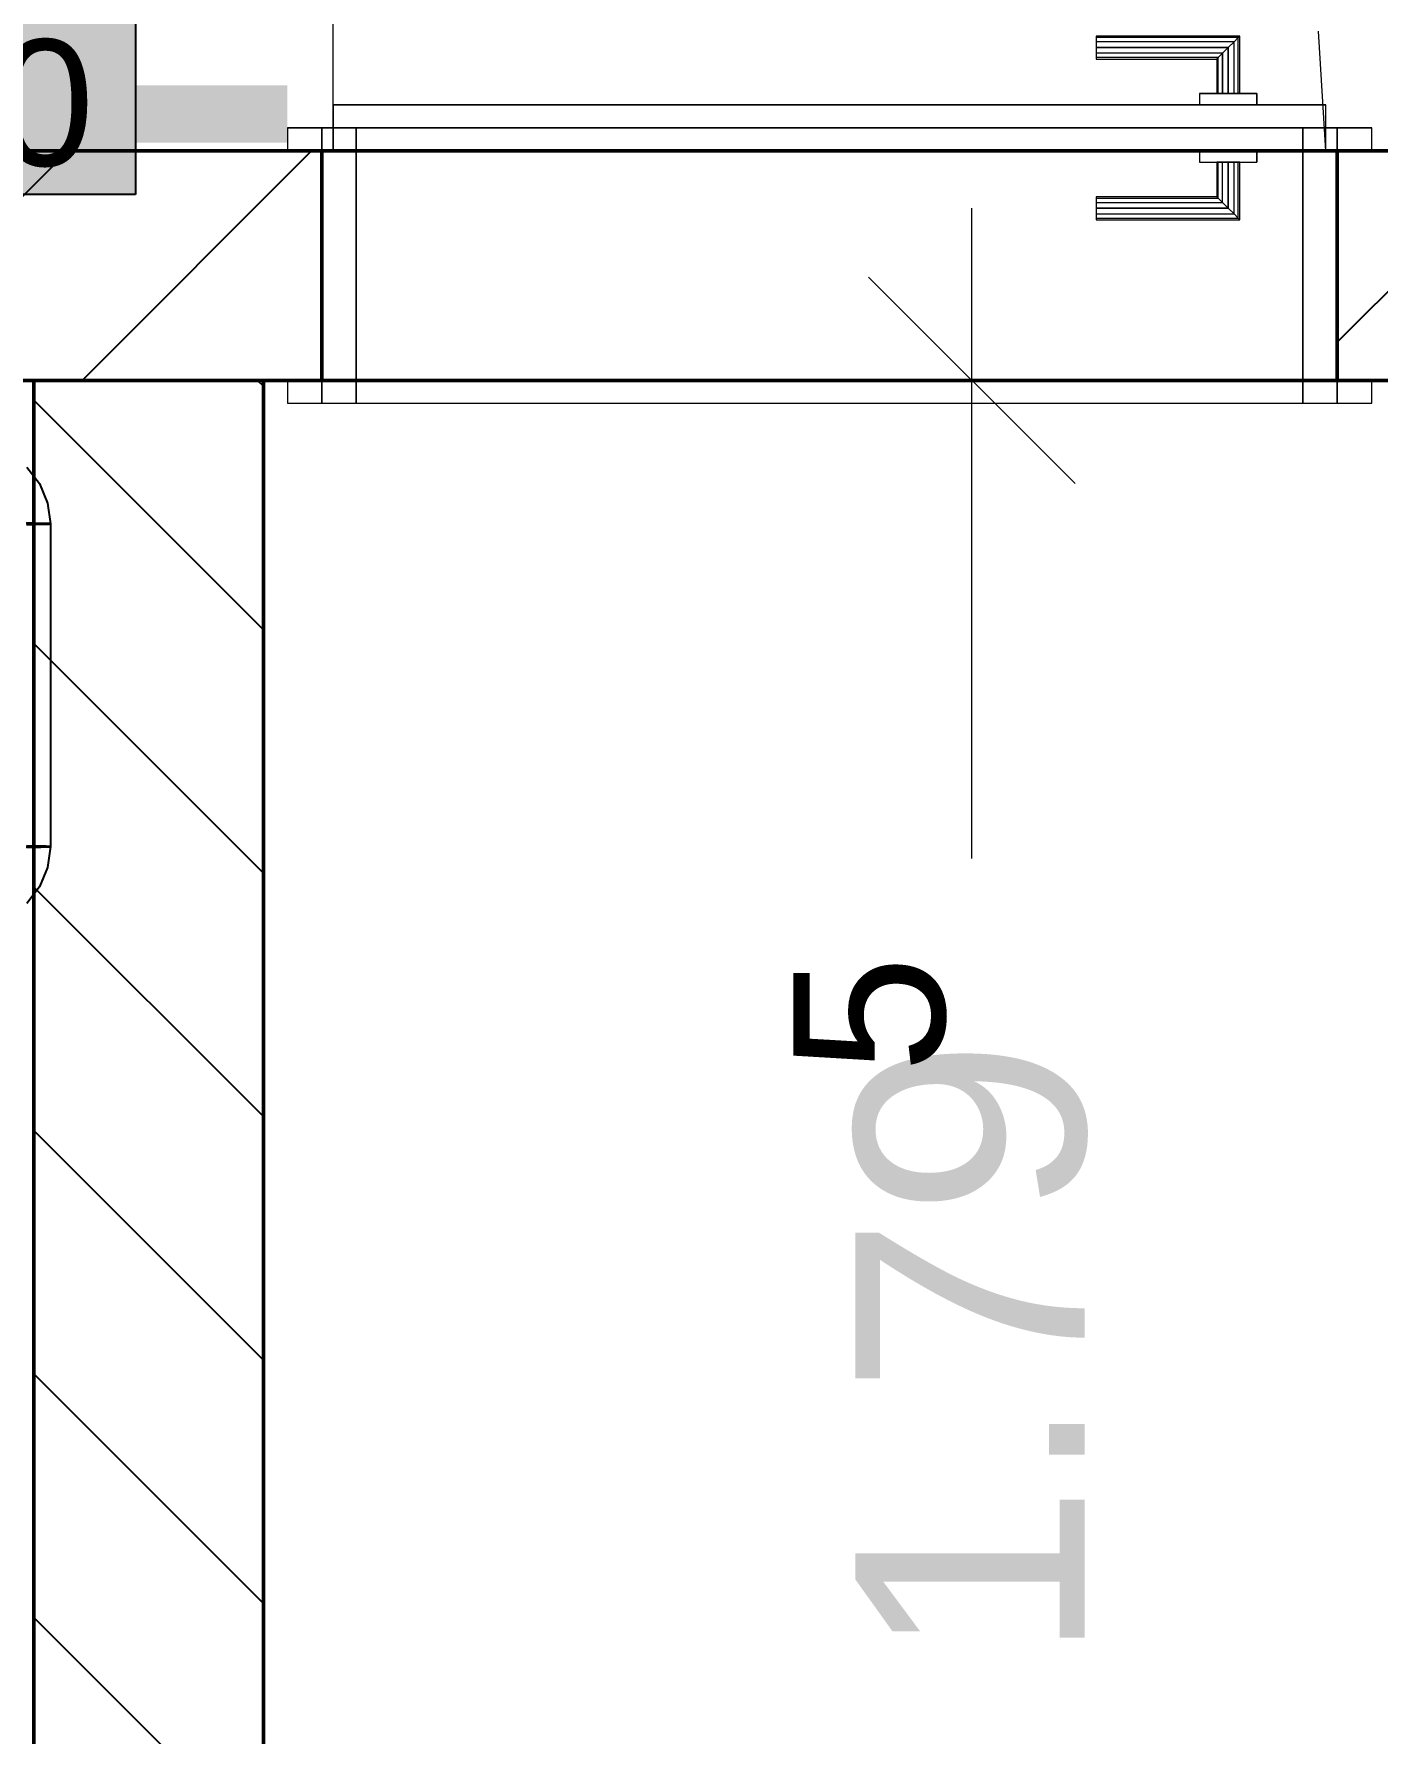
# Model space of a CAD drawing. Extents: x 0 to 756, y -25 to 420.
# Drawn here: x 192.61 to 216.01, y 235.99 to 265.61 of the extents above; entities that cross this region are included whole.
import ezdxf

# ---------------------------------------------------------------- set-up
doc = ezdxf.new("R2010")
doc.units = 0
doc.layers.get('0').update_dxf_attribs({"lineweight": 25})
doc.layers.get('DEFPOINTS').update_dxf_attribs({"lineweight": 25})
for name, color, linetype, lineweight in [('A_Innenwand', 7, 'Continuous', 25), ('A_Tuer', 7, 'Continuous', 25), ('Standard', 7, 'Continuous', 25), ('T_R', 7, 'Continuous', 13), ('T_R_2D', 7, 'Continuous', 13), ('WAND_HOLZ_NICHT_TRAGEND', 7, 'Continuous', 13), ('X_Text', 7, 'Continuous', 25)]:
    doc.layers.add(name, color=color, linetype=linetype, lineweight=lineweight)
doc.layers.add('H_Heizung', color=1, linetype='Continuous', lineweight=25, true_color=0xff0000)
doc.layers.add('S_Schmutzwasser', color=7, linetype='Continuous', lineweight=35, true_color=0x808040)
doc.styles.get("Standard").update_dxf_attribs({"font": 'arial.ttf'})

# ---------------------------------------------------------------- blocks, each defined once
blk = doc.blocks.new('Referenz-A0T78P30OY')
at = {"layer": 'DEFPOINTS', "color": 0, "linetype": 'Continuous', "lineweight": 18, "ltscale": 0.18}
for p, q in [((197.623, 259.578), (197.623, 259.578)), ((197.623, 259.578), (197.623, 259.578)), ((215.323, 259.578), (215.323, 259.578)), ((215.323, 259.578), (215.323, 259.578))]:
    blk.add_line(p, q, dxfattribs=at)
at = {"layer": 'Standard', "color": 0, "lineweight": 18}
for p, q in [((208.952, 253.578), (208.952, 262.578)), ((210.752, 257.778), (207.152, 261.378)), ((211.952, 259.578), (205.952, 259.578)), ((208.952, 251.246), (208.952, 259.578))]:
    blk.add_line(p, q, dxfattribs=at)
at = {"layer": 'T_R', "color": 0, "linetype": 'Continuous', "ltscale": 0.13}
for p, q in [((213.623, 265.578), (211.123, 265.578)), ((211.123, 265.578), (211.123, 265.551)), ((211.123, 265.578), (211.123, 265.551)), ((213.596, 265.551), (211.123, 265.551)), ((211.123, 265.551), (211.123, 265.478)), ((211.123, 265.551), (211.123, 265.478)), ((213.596, 265.551), (211.123, 265.551)), ((213.523, 265.478), (211.123, 265.478)), ((211.123, 265.478), (211.123, 265.378)), ((211.123, 265.478), (211.123, 265.378)), ((213.523, 265.478), (211.123, 265.478)), ((213.523, 265.478), (213.423, 265.378)), ((213.423, 265.378), (213.523, 265.478)), ((213.596, 265.551), (213.523, 265.478)), ((213.523, 265.478), (213.596, 265.551)), ((213.523, 264.578), (213.523, 265.478)), ((213.523, 264.578), (213.523, 265.478)), ((213.623, 265.578), (213.596, 265.551)), ((213.596, 265.551), (213.623, 265.578)), ((213.596, 264.578), (213.596, 265.551)), ((213.596, 264.578), (213.596, 265.551)), ((213.623, 264.578), (213.623, 265.578)), ((211.123, 265.378), (213.423, 265.378)), ((211.123, 265.378), (211.123, 265.278)), ((211.123, 265.378), (211.123, 265.278)), ((213.423, 265.378), (211.123, 265.378)), ((213.323, 265.278), (211.123, 265.278)), ((211.123, 265.278), (211.123, 265.205)), ((211.123, 265.278), (211.123, 265.205)), ((213.323, 265.278), (211.123, 265.278)), ((213.249, 265.205), (211.123, 265.205)), ((211.123, 265.205), (211.123, 265.178)), ((211.123, 265.205), (211.123, 265.178)), ((213.249, 265.205), (211.123, 265.205)), ((211.123, 265.178), (213.223, 265.178)), ((213.249, 265.205), (213.223, 265.178)), ((213.223, 265.178), (213.249, 265.205)), ((213.223, 265.178), (213.223, 264.578)), ((213.323, 265.278), (213.249, 265.205)), ((213.249, 265.205), (213.323, 265.278)), ((213.249, 264.578), (213.249, 265.205)), ((213.249, 264.578), (213.249, 265.205)), ((213.423, 265.378), (213.323, 265.278)), ((213.323, 265.278), (213.423, 265.378)), ((213.323, 265.278), (213.323, 264.578)), ((213.323, 264.578), (213.323, 265.278)), ((213.423, 265.378), (213.423, 264.578)), ((213.423, 264.578), (213.423, 265.378)), ((212.923, 264.578), (212.923, 264.378)), ((213.923, 264.578), (212.923, 264.578)), ((212.923, 264.578), (212.923, 264.578)), ((212.923, 264.578), (212.923, 264.378)), ((212.923, 264.578), (213.923, 264.578)), ((213.223, 264.578), (213.249, 264.578)), ((213.223, 264.578), (213.249, 264.578)), ((213.249, 264.578), (213.323, 264.578)), ((213.249, 264.578), (213.323, 264.578)), ((213.323, 264.578), (213.423, 264.578)), ((213.323, 264.578), (213.423, 264.578)), ((213.423, 264.578), (213.523, 264.578)), ((213.423, 264.578), (213.523, 264.578)), ((213.523, 264.578), (213.596, 264.578)), ((213.523, 264.578), (213.596, 264.578)), ((213.596, 264.578), (213.623, 264.578)), ((213.596, 264.578), (213.623, 264.578)), ((213.923, 264.378), (213.923, 264.578)), ((213.923, 264.578), (213.923, 264.378)), ((213.923, 264.578), (213.923, 264.578)), ((197.823, 264.378), (197.823, 263.578)), ((215.123, 264.378), (197.823, 264.378)), ((197.823, 263.578), (197.823, 264.378)), ((197.823, 264.378), (215.123, 264.378)), ((197.823, 264.378), (197.823, 264.378)), ((212.923, 264.378), (213.923, 264.378)), ((212.923, 264.378), (213.923, 264.378)), ((212.923, 264.378), (212.923, 264.378)), ((213.923, 264.378), (213.923, 264.378)), ((215.123, 263.578), (215.123, 264.378)), ((215.123, 263.578), (215.123, 264.378)), ((215.123, 264.378), (215.123, 264.378)), ((197.623, 263.978), (197.023, 263.978)), ((197.023, 263.978), (197.023, 263.578)), ((197.023, 263.978), (197.023, 263.978)), ((197.023, 263.978), (197.023, 263.578)), ((197.023, 263.978), (197.623, 263.978)), ((197.623, 263.978), (197.623, 259.178)), ((198.223, 263.978), (197.623, 263.978)), ((197.623, 259.178), (197.623, 263.978)), ((197.623, 263.978), (198.223, 263.978)), ((197.623, 263.978), (197.623, 263.978)), ((197.623, 263.578), (197.623, 263.978)), ((197.623, 263.978), (197.623, 263.578)), ((197.623, 263.978), (197.623, 263.978)), ((197.623, 263.978), (197.623, 263.578)), ((215.323, 263.978), (197.623, 263.978)), ((197.623, 263.578), (197.623, 263.978)), ((197.623, 263.978), (215.323, 263.978)), ((197.623, 263.978), (197.623, 263.978)), ((198.223, 259.178), (198.223, 263.978)), ((198.223, 259.178), (198.223, 263.978)), ((198.223, 263.978), (198.223, 263.978)), ((198.223, 263.978), (198.223, 259.178)), ((214.723, 263.978), (198.223, 263.978)), ((198.223, 259.178), (198.223, 263.978)), ((198.223, 263.978), (214.723, 263.978)), ((198.223, 263.978), (198.223, 263.978)), ((214.723, 263.978), (214.723, 259.178)), ((215.323, 263.978), (214.723, 263.978)), ((214.723, 259.178), (214.723, 263.978)), ((214.723, 263.978), (215.323, 263.978)), ((214.723, 263.978), (214.723, 263.978)), ((214.723, 259.178), (214.723, 263.978)), ((214.723, 259.178), (214.723, 263.978)), ((214.723, 263.978), (214.723, 263.978)), ((215.323, 259.178), (215.323, 263.978)), ((215.323, 259.178), (215.323, 263.978)), ((215.323, 263.978), (215.323, 263.978)), ((215.323, 263.978), (215.323, 263.578)), ((215.923, 263.978), (215.323, 263.978)), ((215.323, 263.578), (215.323, 263.978)), ((215.323, 263.978), (215.923, 263.978)), ((215.323, 263.978), (215.323, 263.978)), ((215.323, 263.578), (215.323, 263.978)), ((215.323, 263.578), (215.323, 263.978)), ((215.323, 263.978), (215.323, 263.978)), ((215.923, 263.578), (215.923, 263.978)), ((215.923, 263.578), (215.923, 263.978)), ((215.923, 263.978), (215.923, 263.978)), ((197.023, 263.578), (197.623, 263.578)), ((197.023, 263.578), (197.023, 263.578)), ((197.023, 263.578), (197.623, 263.578)), ((197.623, 263.578), (197.823, 263.578)), ((197.623, 263.578), (197.623, 263.578)), ((197.623, 263.578), (215.323, 263.578)), ((197.623, 263.578), (215.323, 263.578)), ((197.623, 263.578), (197.623, 263.578)), ((197.823, 263.578), (215.123, 263.578)), ((197.823, 263.578), (215.123, 263.578)), ((197.823, 263.578), (197.823, 263.578)), ((212.923, 263.578), (212.923, 263.378)), ((213.923, 263.578), (212.923, 263.578)), ((212.923, 263.578), (212.923, 263.578)), ((213.923, 263.578), (212.923, 263.578)), ((212.923, 263.578), (212.923, 263.378)), ((213.923, 263.378), (213.923, 263.578)), ((213.923, 263.578), (213.923, 263.578)), ((213.923, 263.578), (213.923, 263.378)), ((215.123, 263.578), (215.323, 263.578)), ((215.123, 263.578), (215.123, 263.578)), ((215.323, 263.578), (215.923, 263.578)), ((215.323, 263.578), (215.923, 263.578)), ((215.323, 263.578), (215.323, 263.578)), ((215.323, 263.578), (215.323, 263.578)), ((215.923, 263.578), (215.923, 263.578)), ((212.923, 263.378), (213.923, 263.378)), ((212.923, 263.378), (212.923, 263.378)), ((212.923, 263.378), (213.923, 263.378)), ((213.223, 263.378), (213.223, 262.778)), ((213.249, 263.378), (213.223, 263.378)), ((213.223, 263.378), (213.249, 263.378)), ((213.249, 262.751), (213.249, 263.378)), ((213.323, 263.378), (213.249, 263.378)), ((213.249, 262.751), (213.249, 263.378)), ((213.249, 263.378), (213.323, 263.378)), ((213.323, 262.678), (213.323, 263.378)), ((213.423, 263.378), (213.323, 263.378)), ((213.323, 262.678), (213.323, 263.378)), ((213.323, 263.378), (213.423, 263.378)), ((213.423, 263.378), (213.423, 262.578)), ((213.523, 263.378), (213.423, 263.378)), ((213.423, 262.578), (213.423, 263.378)), ((213.423, 263.378), (213.523, 263.378)), ((213.523, 262.478), (213.523, 263.378)), ((213.596, 263.378), (213.523, 263.378)), ((213.523, 262.478), (213.523, 263.378)), ((213.523, 263.378), (213.596, 263.378)), ((213.596, 262.405), (213.596, 263.378)), ((213.623, 263.378), (213.596, 263.378)), ((213.596, 262.405), (213.596, 263.378)), ((213.596, 263.378), (213.623, 263.378)), ((213.623, 262.378), (213.623, 263.378)), ((213.923, 263.378), (213.923, 263.378)), ((211.123, 262.778), (211.123, 262.751)), ((213.223, 262.778), (211.123, 262.778)), ((211.123, 262.778), (211.123, 262.751)), ((211.123, 262.751), (213.249, 262.751)), ((211.123, 262.751), (211.123, 262.678)), ((211.123, 262.751), (211.123, 262.678)), ((211.123, 262.751), (213.249, 262.751)), ((211.123, 262.678), (213.323, 262.678)), ((211.123, 262.678), (211.123, 262.578)), ((211.123, 262.678), (211.123, 262.578)), ((211.123, 262.678), (213.323, 262.678)), ((211.123, 262.578), (211.123, 262.478)), ((213.423, 262.578), (211.123, 262.578)), ((211.123, 262.578), (211.123, 262.478)), ((211.123, 262.578), (213.423, 262.578)), ((213.223, 262.778), (213.249, 262.751)), ((213.249, 262.751), (213.223, 262.778)), ((213.249, 262.751), (213.323, 262.678)), ((213.323, 262.678), (213.249, 262.751)), ((213.323, 262.678), (213.423, 262.578)), ((213.423, 262.578), (213.323, 262.678)), ((213.423, 262.578), (213.523, 262.478)), ((213.523, 262.478), (213.423, 262.578)), ((211.123, 262.478), (213.523, 262.478)), ((211.123, 262.478), (211.123, 262.405)), ((211.123, 262.478), (211.123, 262.405)), ((211.123, 262.478), (213.523, 262.478)), ((211.123, 262.405), (213.596, 262.405)), ((211.123, 262.405), (211.123, 262.378)), ((211.123, 262.405), (211.123, 262.378)), ((211.123, 262.405), (213.596, 262.405)), ((211.123, 262.378), (213.623, 262.378)), ((213.523, 262.478), (213.596, 262.405)), ((213.596, 262.405), (213.523, 262.478)), ((213.596, 262.405), (213.623, 262.378)), ((213.623, 262.378), (213.596, 262.405)), ((197.623, 259.578), (197.023, 259.578)), ((197.023, 259.578), (197.023, 259.178)), ((197.023, 259.578), (197.023, 259.578)), ((197.023, 259.578), (197.023, 259.178)), ((197.023, 259.578), (197.623, 259.578)), ((197.623, 259.178), (197.623, 259.578)), ((197.623, 259.578), (197.623, 259.178)), ((197.623, 259.578), (197.623, 259.578)), ((197.623, 259.578), (197.623, 259.178)), ((215.323, 259.578), (197.623, 259.578)), ((197.623, 259.178), (197.623, 259.578)), ((197.623, 259.578), (215.323, 259.578)), ((197.623, 259.578), (197.623, 259.578)), ((215.323, 259.578), (215.323, 259.178)), ((215.923, 259.578), (215.323, 259.578)), ((215.323, 259.178), (215.323, 259.578)), ((215.323, 259.578), (215.923, 259.578)), ((215.323, 259.578), (215.323, 259.578)), ((215.323, 259.178), (215.323, 259.578)), ((215.323, 259.178), (215.323, 259.578)), ((215.323, 259.578), (215.323, 259.578)), ((215.923, 259.178), (215.923, 259.578)), ((215.923, 259.178), (215.923, 259.578)), ((215.923, 259.578), (215.923, 259.578)), ((197.023, 259.178), (197.623, 259.178)), ((197.023, 259.178), (197.023, 259.178)), ((197.023, 259.178), (197.623, 259.178)), ((197.623, 259.178), (198.223, 259.178)), ((197.623, 259.178), (198.223, 259.178)), ((197.623, 259.178), (197.623, 259.178)), ((197.623, 259.178), (197.623, 259.178)), ((197.623, 259.178), (215.323, 259.178)), ((197.623, 259.178), (215.323, 259.178)), ((197.623, 259.178), (197.623, 259.178)), ((198.223, 259.178), (198.223, 259.178)), ((198.223, 259.178), (214.723, 259.178)), ((198.223, 259.178), (214.723, 259.178)), ((198.223, 259.178), (198.223, 259.178)), ((214.723, 259.178), (215.323, 259.178)), ((214.723, 259.178), (215.323, 259.178)), ((214.723, 259.178), (214.723, 259.178)), ((214.723, 259.178), (214.723, 259.178)), ((215.323, 259.178), (215.323, 259.178)), ((215.323, 259.178), (215.923, 259.178)), ((215.323, 259.178), (215.923, 259.178)), ((215.323, 259.178), (215.323, 259.178)), ((215.323, 259.178), (215.323, 259.178)), ((215.923, 259.178), (215.923, 259.178))]:
    blk.add_line(p, q, dxfattribs=at)
at = {"layer": 'T_R_2D', "color": 0, "linetype": 'Continuous', "ltscale": 0.13}
for p, q in [((197.823, 263.578), (197.823, 280.878)), ((215.123, 263.578), (214.997, 265.663))]:
    blk.add_line(p, q, dxfattribs=at)
at = {"layer": 'WAND_HOLZ_NICHT_TRAGEND', "color": 0, "lineweight": 50}
for p, q in [((218.607, 263.578), (125.607, 263.578)), ((125.607, 263.578), (197.623, 263.578)), ((197.623, 263.578), (197.623, 259.578)), ((215.323, 263.578), (197.623, 263.578)), ((197.623, 263.578), (197.623, 263.578)), ((197.623, 259.578), (197.623, 263.578)), ((215.323, 263.578), (215.323, 259.578)), ((215.323, 263.578), (215.323, 263.578)), ((215.323, 259.578), (215.323, 263.578)), ((218.607, 263.578), (215.323, 263.578)), ((125.607, 259.578), (218.607, 259.578)), ((197.623, 259.578), (125.607, 259.578)), ((196.607, 259.578), (192.607, 259.578)), ((192.607, 259.578), (192.607, 121.078)), ((192.607, 259.578), (192.607, 259.578)), ((196.607, 259.578), (192.607, 259.578)), ((192.607, 259.578), (192.607, 212.378)), ((196.607, 121.078), (196.607, 259.578)), ((196.607, 212.378), (196.607, 259.578)), ((196.607, 259.578), (196.607, 259.578)), ((197.623, 259.578), (197.623, 259.578)), ((197.623, 259.578), (215.323, 259.578)), ((215.323, 259.578), (215.323, 259.578)), ((215.323, 259.578), (218.607, 259.578))]:
    blk.add_line(p, q, dxfattribs=at)
at = {"layer": 'Standard', "color": 0, "lineweight": 18, "attachment_point": 1, "rotation": 90}
for s, insert, char_height in [('{\\fArial;5}', (205.84, 247.504), 2.64), ('{\\fArial;1.79}', (206.92, 237.239), 4)]:
    blk.add_mtext(s, dxfattribs=dict(at, insert=insert, char_height=char_height))
blk = doc.blocks.new('Wand-A0T78P48OY', base_point=(125.607, 259.578))
at = {"color": 0, "linetype": 'ByBlock', "lineweight": -2, "ltscale": 0.25}
for p, q in [((125.607, 263.578), (197.623, 263.578)), ((215.323, 263.578), (220.607, 263.578)), ((125.607, 259.578), (192.607, 259.578)), ((196.607, 259.578), (197.623, 259.578)), ((215.323, 259.578), (219.607, 259.578))]:
    blk.add_line(p, q, dxfattribs=at)
at = {"color": 0, "lineweight": -2}
for p, q in [((189.201, 259.578), (193.201, 263.578)), ((193.444, 259.578), (197.444, 263.578)), ((215.323, 260.243), (218.657, 263.578))]:
    blk.add_line(p, q, dxfattribs=at)
blk = doc.blocks.new('Tür-A0T78P4AOY', base_point=(197.623, 259.578))
at = {"color": 0, "linetype": 'ByBlock', "lineweight": -2, "ltscale": 0.25}
for p, q in [((197.623, 259.578), (197.623, 263.578)), ((215.323, 259.578), (215.323, 263.578))]:
    blk.add_line(p, q, dxfattribs=at)
blk = doc.blocks.new('Wand-A0T78P4WOY', base_point=(192.607, 121.078))
at = {"color": 0, "linetype": 'ByBlock', "lineweight": -2, "ltscale": 0.25}
for p, q in [((192.607, 212.378), (192.607, 259.578)), ((196.607, 212.378), (196.607, 259.578))]:
    blk.add_line(p, q, dxfattribs=at)
at = {"color": 0, "lineweight": -2}
for p, q in [((196.607, 259.476), (196.505, 259.578)), ((196.607, 255.233), (192.607, 259.233)), ((196.607, 250.991), (192.607, 254.991)), ((196.607, 246.748), (192.607, 250.748)), ((196.607, 242.505), (192.607, 246.505)), ((196.607, 238.263), (192.607, 242.263)), ((196.607, 234.02), (192.607, 238.02))]:
    blk.add_line(p, q, dxfattribs=at)
blk = doc.blocks.new('Bauteilbeschriftung-A0T78PCMOY', base_point=(179.447, 260.832))
at = {"color": 0, "linetype": 'ByBlock', "lineweight": -2, "ltscale": 0.25}
blk.add_line((184.212, 266.018), (179.447, 260.832), dxfattribs=at)
at = {"color": 0, "lineweight": -2}
for p, q in [((184.212, 266.018), (194.375, 266.018)), ((184.212, 262.818), (184.212, 266.018)), ((194.375, 266.018), (194.375, 262.818)), ((194.375, 262.818), (184.212, 262.818))]:
    blk.add_line(p, q, dxfattribs=at)
at = {"color": 7, "linetype": 'ByBlock', "lineweight": -2, "ltscale": 0.25, "true_color": 0xffffff}
for points in [[(184.212, 262.818), (194.375, 262.818), (184.212, 266.018)], [(194.375, 262.818), (184.212, 266.018), (194.375, 266.018)]]:
    blk.add_solid(points, dxfattribs=at)
at = {"color": 0, "linetype": 'ByBlock', "lineweight": -2, "ltscale": 0.25}
for points in [[(181.095, 262.034), (180.177, 262.034), (180.506, 262.576)], [(179.447, 260.832), (181.095, 262.034), (180.177, 262.034)]]:
    blk.add_solid(points, dxfattribs=at)
at = {"color": 0, "linetype": 'ByBlock', "lineweight": -2, "ltscale": 0.25, "insert": (184.945, 265.518), "char_height": 2.2, "attachment_point": 1}
blk.add_mtext('{\\fArial;DN 90}', dxfattribs=at)
blk = doc.blocks.new('Abwasser Schnellansicht-A0T78PEQOY', base_point=(145.702, 244.288))
at = {"color": 0, "linetype": 'ByBlock', "lineweight": -2, "ltscale": 0.25}
for p, q in [((192.482, 258.068), (192.704, 257.778)), ((192.704, 257.778), (192.844, 257.44)), ((192.844, 257.44), (192.892, 257.078)), ((192.472, 257.089), (192.608, 257.088)), ((192.612, 257.088), (192.477, 257.089)), ((192.477, 257.067), (192.612, 257.068)), ((192.616, 257.068), (192.481, 257.067)), ((192.608, 257.088), (192.724, 257.086)), ((192.728, 257.086), (192.612, 257.088)), ((192.612, 257.068), (192.728, 257.07)), ((192.731, 257.07), (192.616, 257.068)), ((192.724, 257.086), (192.814, 257.084)), ((192.817, 257.084), (192.728, 257.086)), ((192.728, 257.07), (192.817, 257.072)), ((192.819, 257.073), (192.731, 257.07)), ((192.814, 257.084), (192.871, 257.081)), ((192.873, 257.081), (192.817, 257.084)), ((192.817, 257.072), (192.873, 257.075)), ((192.874, 257.075), (192.819, 257.073)), ((192.871, 257.081), (192.892, 257.078)), ((192.892, 257.078), (192.873, 257.081)), ((192.873, 257.075), (192.892, 257.078)), ((192.892, 257.078), (192.874, 257.075)), ((192.892, 257.078), (192.892, 251.453)), ((192.608, 251.443), (192.472, 251.442)), ((192.612, 251.463), (192.477, 251.464)), ((192.477, 251.442), (192.612, 251.443)), ((192.481, 251.464), (192.616, 251.463)), ((192.724, 251.445), (192.608, 251.443)), ((192.728, 251.461), (192.612, 251.463)), ((192.612, 251.443), (192.728, 251.445)), ((192.616, 251.463), (192.731, 251.461)), ((192.814, 251.447), (192.724, 251.445)), ((192.817, 251.458), (192.728, 251.461)), ((192.728, 251.445), (192.817, 251.447)), ((192.731, 251.461), (192.819, 251.458)), ((192.871, 251.45), (192.814, 251.447)), ((192.873, 251.456), (192.817, 251.458)), ((192.817, 251.447), (192.873, 251.45)), ((192.819, 251.458), (192.874, 251.456)), ((192.892, 251.453), (192.844, 251.091)), ((192.892, 251.453), (192.871, 251.45)), ((192.892, 251.453), (192.873, 251.456)), ((192.873, 251.45), (192.892, 251.453)), ((192.874, 251.456), (192.892, 251.453)), ((192.844, 251.091), (192.704, 250.753)), ((192.704, 250.753), (192.482, 250.463))]:
    blk.add_line(p, q, dxfattribs=at)

msp = doc.modelspace()

# ---------------------------------------------------------------- linework, layer by layer
at = {"layer": 'H_Heizung', "color": 1, "ltscale": 0.25, "true_color": 0xff0000}
for points in [[(126.221, 263.718), (197.023, 263.718), (126.221, 264.718)], [(197.023, 263.718), (126.221, 264.718), (197.023, 264.718)]]:
    msp.add_solid(points, dxfattribs=at)

# ---------------------------------------------------------------- block references
at = {"color": 8, "lineweight": 25, "ltscale": 0.25, "true_color": 0x808080}
msp.add_blockref('Referenz-A0T78P30OY', (0, 0), dxfattribs=at)
at = {"layer": 'A_Innenwand', "ltscale": 0.25}
for name, p in [('Wand-A0T78P48OY', (125.607, 259.578)), ('Wand-A0T78P4WOY', (192.607, 121.078))]:
    msp.add_blockref(name, p, dxfattribs=at)
at = {"layer": 'A_Tuer', "ltscale": 0.25}
msp.add_blockref('Tür-A0T78P4AOY', (197.623, 259.578), dxfattribs=at)
at = {"layer": 'S_Schmutzwasser', "lineweight": 25, "ltscale": 0.25}
msp.add_blockref('Abwasser Schnellansicht-A0T78PEQOY', (145.702, 244.288), dxfattribs=at)
at = {"layer": 'X_Text', "color": 7, "ltscale": 0.25}
msp.add_blockref('Bauteilbeschriftung-A0T78PCMOY', (179.447, 260.832), dxfattribs=at)

doc.saveas('drawing.dxf')
